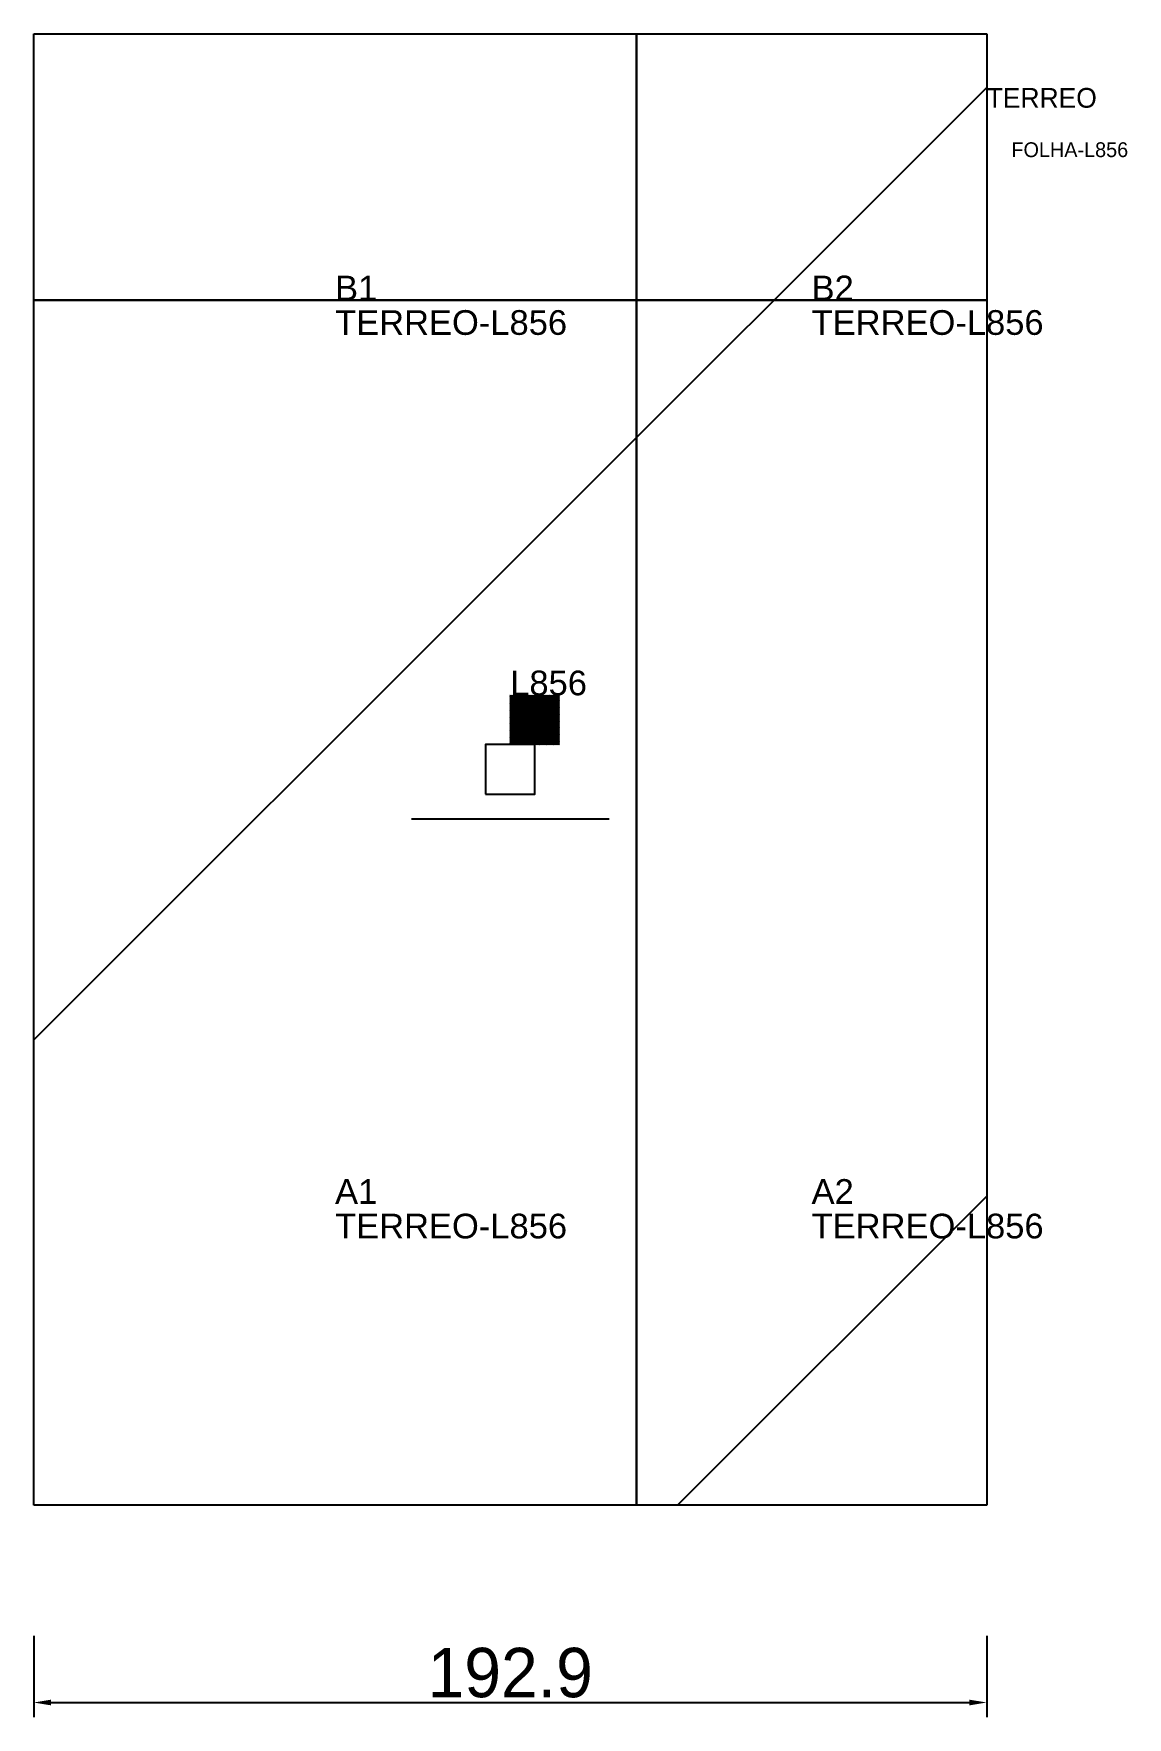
# Model space of a CAD drawing. Header units: metres. Extents: x 222 to 444, y -140 to 202.
import ezdxf

# ---------------------------------------------------------------- set-up
doc = ezdxf.new("R2010")
doc.units = ezdxf.units.M
for name, color, linetype in [('3', 3, 'CONTINUOUS'), ('AUX00', 7, 'CONTINUOUS'), ('COTA', 241, 'CONTINUOUS'), ('FOLHA', 255, 'CONTINUOUS'), ('Hachura', 251, 'CONTINUOUS'), ('NOMENCLATURA', 7, 'CONTINUOUS'), ('Nível', 160, 'CONTINUOUS'), ('Painéis', 200, 'CONTINUOUS'), ('Pilares', 5, 'CONTINUOUS'), ('REAPROVEITAMENTO', 251, 'CONTINUOUS'), ('SARR_2.2x7', 40, 'CONTINUOUS')]:
    doc.layers.add(name, color=color, linetype=linetype)
doc.styles.add('ARIAL', font='Arial.ttf')
doc.styles.add('STR_STANDARD', font='arial.ttf')
doc.dimstyles.new('EZ DXF', dxfattribs={"dimtxt": 10, "dimasz": 3.5, "dimexe": 3, "dimexo": 1.5, "dimgap": 1, "dimtad": 1, "dimdec": 1, "dimdsep": 46, "dimcen": 2.5, "dimazin": 3, "dimtfac": 1, "dimtmove": 0, "dimatfit": 3})

msp = doc.modelspace()

# ---------------------------------------------------------------- hatches: boundary and pattern name
at = {"layer": 'Hachura'}
h = msp.add_hatch(dxfattribs=at)
h.set_pattern_fill('ANSI31', scale=50)
h.paths.add_polyline_path([(415.1, 201.5), (415.1, -96.5), (354.2, -96.5), (222.2, -96.5), (222.2, 115), (222.2, 201.5), (394.2, 201.5)])
h = msp.add_hatch(dxfattribs=at)
h.set_pattern_fill('ANSI31', scale=50)
h.paths.add_polyline_path([(415.1, 201.5), (415.1, -96.5), (354.2, -96.5), (222.2, -96.5), (222.2, 115), (222.2, 201.5), (394.2, 201.5)])
at = {"layer": 'Reaproveitamento'}
h = msp.add_hatch(dxfattribs=at)
h.set_pattern_fill('SOLID')
h.paths.add_polyline_path([(318.65, 57.5), (328.65, 57.5), (328.65, 67.5), (318.65, 67.5)])
h = msp.add_hatch(dxfattribs=at)
h.set_pattern_fill('SOLID')
h.paths.add_polyline_path([(318.65, 57.5), (328.65, 57.5), (328.65, 67.5), (318.65, 67.5)])

# ---------------------------------------------------------------- linework, layer by layer
at = {"layer": '3'}
for points in [[(344.2, -96.5), (344.2, 201.5)], [(344.2, -96.5), (344.2, 201.5)], [(222.2, 147.5), (415.1, 147.5)], [(222.2, 147.5), (415.1, 147.5)]]:
    msp.add_lwpolyline(points, close=True, dxfattribs=at)
at = {"layer": 'Painéis', "color": 200}
for p, q in [((222.2, 115), (222.2, 201.5)), ((222.2, 201.5), (394.2, 201.5)), ((222.2, 115), (222.2, 201.5)), ((222.2, 201.5), (394.2, 201.5)), ((394.2, 201.5), (415.1, 201.5)), ((394.2, 201.5), (415.1, 201.5)), ((415.1, 201.5), (415.1, -96.5)), ((415.1, 201.5), (415.1, -96.5)), ((222.2, -96.5), (222.2, 115)), ((222.2, -96.5), (222.2, 115)), ((354.2, -96.5), (222.2, -96.5)), ((354.2, -96.5), (222.2, -96.5)), ((415.1, -96.5), (354.2, -96.5)), ((415.1, -96.5), (354.2, -96.5))]:
    msp.add_line(p, q, dxfattribs=at)
at = {"layer": 'Pilares'}
msp.add_lwpolyline([(313.65, 47.5), (323.65, 47.5), (323.65, 57.5), (313.65, 57.5)], close=True, dxfattribs=at)
msp.add_lwpolyline([(313.65, 47.5), (323.65, 47.5), (323.65, 57.5), (313.65, 57.5)], close=True, dxfattribs=at)
at = {"layer": 'SARR_2.2x7'}
msp.add_line((298.65, 42.5), (338.65, 42.5), dxfattribs=at)
msp.add_line((298.65, 42.5), (338.65, 42.5), dxfattribs=at)

# ---------------------------------------------------------------- texts
at = {"layer": '3', "style": 'STR_STANDARD'}
for s, p in [('B1', (283.2, 147.5)), ('B1', (283.2, 147.5)), ('B2', (379.65, 147.5)), ('B2', (379.65, 147.5)), ('A1', (283.2, -35.5)), ('A1', (283.2, -35.5)), ('A2', (379.65, -35.5)), ('A2', (379.65, -35.5))]:
    msp.add_text(s, height=5, dxfattribs=at).set_placement(p)
at = {"layer": 'AUX00', "style": 'STR_STANDARD'}
for p in [(283.2, 140.5), (283.2, 140.5), (379.65, 140.5), (379.65, 140.5), (283.2, -42.5), (283.2, -42.5), (379.65, -42.5), (379.65, -42.5)]:
    msp.add_text('TERREO-L856', height=5, dxfattribs=at).set_placement(p)
at = {"layer": 'FOLHA'}
msp.add_text('FOLHA-L856', height=3, dxfattribs=at).set_placement((420.1, 176.5))
msp.add_text('FOLHA-L856', height=3, dxfattribs=at).set_placement((420.1, 176.5))
at = {"layer": 'NOMENCLATURA', "insert": (318.65, 72.5), "char_height": 5, "attachment_point": 1, "style": 'ARIAL'}
msp.add_mtext('L856', dxfattribs=at)
msp.add_mtext('L856', dxfattribs=at)
at = {"layer": 'Nível'}
msp.add_text('TERREO', height=4, dxfattribs=at).set_placement((415.1, 186.5))
msp.add_text('TERREO', height=4, dxfattribs=at).set_placement((415.1, 186.5))

# ---------------------------------------------------------------- dimensions: what is measured, and where the dimension line sits
at = {"layer": 'COTA'}
msp.add_linear_dim(base=(222.2, -136.5), p1=(222.2, -121.5), p2=(415.1, -121.5), dimstyle='EZ DXF', dxfattribs=at).render()
msp.add_linear_dim(base=(222.2, -136.5), p1=(222.2, -121.5), p2=(415.1, -121.5), dimstyle='EZ DXF', dxfattribs=at).render()

doc.saveas('drawing.dxf')
